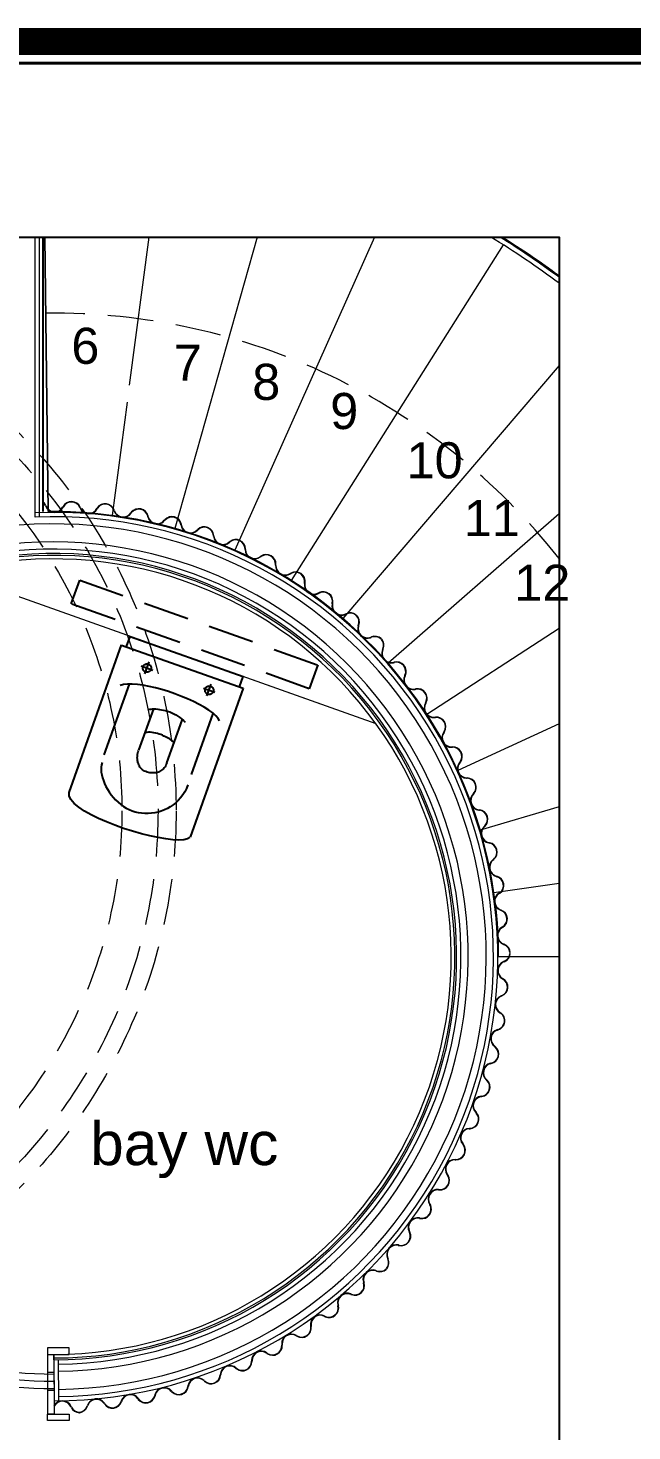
# Model space of a CAD drawing. Header units: millimetres. Extents: x 54215 to 67697, y 23496 to 56611.
# Drawn here: x 59411.6 to 59579, y 29702.9 to 30091.7 of the extents above; entities that cross this region are included whole.
import ezdxf

# ---------------------------------------------------------------- set-up
doc = ezdxf.new("R2010")
doc.units = ezdxf.units.MM
doc.linetypes.add('DASHED', pattern=[19.05, 12.7, -6.35])
for name, color, linetype, lineweight in [('alçıpankesit', 220, 'Continuous', 20), ('b_görünüş', 44, 'Continuous', 25), ('no3_ahsap gorunus on ince', 32, 'Continuous', 13), ('no3_cam kesit arka', 141, 'Continuous', 18), ('no3_duvar kaplama', 8, 'Continuous', 0), ('no3_kutu profil gorunus', 8, 'Continuous', 0), ('no3_lejand', 255, 'Continuous', 13), ('no3_mermer gorunus arka', 41, 'Continuous', 13), ('no3_tefriş arka ince', 65, 'Continuous', 13), ('t_yazı', 154, 'Continuous', 25)]:
    doc.layers.add(name, color=color, linetype=linetype, lineweight=lineweight)
for name, color, linetype, lineweight, true_color in [('no3_ahsap kesit on', 7, 'Continuous', 20, 0xfca103), ('no3_alçıpan kesit', 7, 'Continuous', 20, 0xf5003d), ('no3_tefriş ön ince', 7, 'Continuous', 18, 0x8c1aff)]:
    doc.layers.add(name, color=color, linetype=linetype, lineweight=lineweight, true_color=true_color)
doc.styles.get("Standard").update_dxf_attribs({"font": 'arial.ttf'})

# ---------------------------------------------------------------- blocks, each defined once
blk = doc.blocks.new('klozet')
at = {"layer": 'b_görünüş'}
for p, q in [((-23024.08, -1604.78), (-23024.08, -1638)), ((-23021.08, -1604.78), (-23024.08, -1604.78)), ((-22977.68, -1603.33), (-23021.07, -1603.33)), ((-23021.05, -1603.33), (-23021.05, -1639.06)), ((-22976.76, -1603.66), (-22977.68, -1603.29)), ((-22975.97, -1604.47), (-22976.76, -1603.66)), ((-22975.28, -1605.66), (-22975.97, -1604.47)), ((-23011.83, -1609.69), (-23011.39, -1608.48)), ((-22990.74, -1609.01), (-23011.56, -1609.01)), ((-23011.39, -1608.48), (-23010.88, -1607.47)), ((-23010.88, -1607.47), (-23010.31, -1606.69)), ((-22988.54, -1609.13), (-22987.91, -1609.18)), ((-22987.91, -1609.18), (-22987.27, -1609.32)), ((-22987.27, -1609.32), (-22986.61, -1609.54)), ((-22974.71, -1607.2), (-22975.28, -1605.66)), ((-22974.25, -1609.03), (-22974.71, -1607.2)), ((-22973.89, -1611.11), (-22974.25, -1609.03)), ((-23015.69, -1612.08), (-23019.17, -1612.08)), ((-23018.54, -1611.88), (-23018.56, -1612.09)), ((-23018.56, -1612.09), (-23018.56, -1612.09)), ((-23018.56, -1612.09), (-23018.56, -1612.09)), ((-23018.56, -1612.09), (-23018.54, -1612.29)), ((-23018.49, -1611.69), (-23018.54, -1611.88)), ((-23018.54, -1612.29), (-23018.49, -1612.48)), ((-23018.41, -1611.5), (-23018.49, -1611.69)), ((-23018.49, -1612.48), (-23018.41, -1612.67)), ((-23018.29, -1611.33), (-23018.41, -1611.5)), ((-23018.41, -1612.67), (-23018.29, -1612.84)), ((-23018.14, -1611.19), (-23018.29, -1611.33)), ((-23018.29, -1612.84), (-23018.14, -1612.98)), ((-23017.98, -1611.07), (-23018.14, -1611.19)), ((-23018.14, -1612.98), (-23017.98, -1613.1)), ((-23017.79, -1610.99), (-23017.98, -1611.07)), ((-23017.98, -1613.1), (-23017.79, -1613.18)), ((-23017.6, -1610.93), (-23017.79, -1610.99)), ((-23017.79, -1613.18), (-23017.6, -1613.24)), ((-23017.39, -1610.92), (-23017.6, -1610.93)), ((-23017.6, -1613.24), (-23017.39, -1613.25)), ((-23017.19, -1610.93), (-23017.39, -1610.92)), ((-23017.39, -1613.25), (-23017.19, -1613.24)), ((-23017.33, -1613.85), (-23017.33, -1610.45)), ((-23016.99, -1610.99), (-23017.19, -1610.93)), ((-23017.19, -1613.24), (-23016.99, -1613.18)), ((-23016.81, -1611.07), (-23016.99, -1610.99)), ((-23016.99, -1613.18), (-23016.81, -1613.1)), ((-23016.64, -1611.19), (-23016.81, -1611.07)), ((-23016.81, -1613.1), (-23016.64, -1612.98)), ((-23016.5, -1611.33), (-23016.64, -1611.19)), ((-23016.64, -1612.98), (-23016.5, -1612.84)), ((-23016.38, -1611.5), (-23016.5, -1611.33)), ((-23016.5, -1612.84), (-23016.38, -1612.67)), ((-23016.29, -1611.69), (-23016.38, -1611.5)), ((-23016.38, -1612.67), (-23016.29, -1612.48)), ((-23016.24, -1611.88), (-23016.29, -1611.69)), ((-23016.29, -1612.48), (-23016.24, -1612.29)), ((-23016.22, -1612.09), (-23016.24, -1611.88)), ((-23016.24, -1612.29), (-23016.22, -1612.09)), ((-23012.8, -1614.34), (-23012.53, -1612.65)), ((-23012.53, -1612.65), (-23012.21, -1611.1)), ((-23012.21, -1611.1), (-23011.83, -1609.69)), ((-22986.61, -1609.54), (-22985.94, -1609.84)), ((-22985.94, -1609.84), (-22985.27, -1610.22)), ((-22985.27, -1610.22), (-22984.61, -1610.66)), ((-22984.61, -1610.66), (-22983.95, -1611.17)), ((-22983.95, -1611.17), (-22983.31, -1611.75)), ((-22983.31, -1611.75), (-22982.69, -1612.37)), ((-22982.69, -1612.37), (-22982.09, -1613.05)), ((-22982.09, -1613.05), (-22981.53, -1613.77)), ((-22973.62, -1613.38), (-22973.89, -1611.11)), ((-22973.45, -1615.8), (-22973.62, -1613.38)), ((-23013.14, -1617.98), (-23013, -1616.12)), ((-23013, -1616.12), (-23012.8, -1614.34)), ((-23007.06, -1616.97), (-23007.22, -1617.35)), ((-23006.89, -1616.63), (-23007.06, -1616.97)), ((-23006.71, -1616.34), (-23006.89, -1616.63)), ((-22981.53, -1613.77), (-22981, -1614.54)), ((-22981, -1614.54), (-22980.51, -1615.34)), ((-22980.51, -1615.34), (-22980.07, -1616.16)), ((-22980.07, -1616.16), (-22979.68, -1617.02)), ((-22979.68, -1617.02), (-22979.35, -1617.89)), ((-22973.37, -1618.33), (-22973.45, -1615.8)), ((-23013.24, -1621.79), (-23013.22, -1619.88)), ((-23013.22, -1619.88), (-23013.14, -1617.98)), ((-23008, -1620.91), (-23008.02, -1621.5)), ((-23007.94, -1620.33), (-23008, -1620.91)), ((-23007.87, -1619.76), (-23007.94, -1620.33)), ((-23007.77, -1619.22), (-23007.87, -1619.76)), ((-23007.66, -1618.71), (-23007.77, -1619.22)), ((-23007.53, -1618.22), (-23007.66, -1618.71)), ((-23007.38, -1617.77), (-23007.53, -1618.22)), ((-23007.22, -1617.35), (-23007.38, -1617.77)), ((-23007.36, -1617.55), (-22995.15, -1617.55)), ((-23001.28, -1621.4), (-23001.26, -1620.9)), ((-23001.26, -1620.9), (-23001.22, -1620.41)), ((-23001.22, -1620.41), (-23001.15, -1619.91)), ((-23001.15, -1619.91), (-23001.05, -1619.42)), ((-23001.05, -1619.42), (-23000.93, -1618.93)), ((-23000.93, -1618.93), (-23000.77, -1618.46)), ((-23000.77, -1618.46), (-23000.58, -1617.99)), ((-23000.58, -1617.99), (-23000.35, -1617.54)), ((-22994.76, -1617.55), (-22995.1, -1617.54)), ((-22994.41, -1617.58), (-22994.76, -1617.55)), ((-22994.07, -1617.63), (-22994.41, -1617.58)), ((-22993.73, -1617.71), (-22994.07, -1617.63)), ((-22993.39, -1617.8), (-22993.73, -1617.71)), ((-22993.05, -1617.91), (-22993.39, -1617.8)), ((-22992.73, -1618.04), (-22993.05, -1617.91)), ((-22992.41, -1618.19), (-22992.73, -1618.04)), ((-22992.11, -1618.36), (-22992.41, -1618.19)), ((-22991.82, -1618.55), (-22992.11, -1618.36)), ((-22991.55, -1618.75), (-22991.82, -1618.55)), ((-22991.3, -1618.98), (-22991.55, -1618.75)), ((-22991.07, -1619.22), (-22991.3, -1618.98)), ((-22990.86, -1619.48), (-22991.07, -1619.22)), ((-22990.68, -1619.76), (-22990.86, -1619.48)), ((-22990.53, -1620.05), (-22990.68, -1619.76)), ((-22990.41, -1620.36), (-22990.53, -1620.05)), ((-22990.32, -1620.69), (-22990.41, -1620.36)), ((-22990.26, -1621.03), (-22990.32, -1620.69)), ((-22990.24, -1621.39), (-22990.26, -1621.03)), ((-22979.35, -1617.89), (-22979.09, -1618.78)), ((-22979.09, -1618.78), (-22978.89, -1619.68)), ((-22978.89, -1619.68), (-22978.77, -1620.59)), ((-22978.77, -1620.59), (-22978.73, -1621.49)), ((-22973.46, -1623.49), (-22973.37, -1620.9)), ((-22973.37, -1620.9), (-22973.37, -1618.33)), ((-23013.2, -1623.7), (-23013.24, -1621.79)), ((-23013.11, -1625.58), (-23013.2, -1623.7)), ((-23008.02, -1621.5), (-23008.03, -1622.11)), ((-23008.03, -1622.11), (-23008, -1622.73)), ((-23008, -1622.73), (-23007.94, -1623.36)), ((-23007.94, -1623.36), (-23007.85, -1623.98)), ((-23007.85, -1623.98), (-23007.72, -1624.61)), ((-23007.72, -1624.61), (-23007.55, -1625.23)), ((-23001.28, -1621.88), (-23001.28, -1621.4)), ((-23001.26, -1622.36), (-23001.28, -1621.88)), ((-23001.22, -1622.83), (-23001.26, -1622.36)), ((-23001.17, -1623.29), (-23001.22, -1622.83)), ((-23001.11, -1623.73), (-23001.17, -1623.29)), ((-23001.04, -1624.15), (-23001.11, -1623.73)), ((-23000.96, -1624.54), (-23001.04, -1624.15)), ((-23000.88, -1624.92), (-23000.96, -1624.54)), ((-23000.8, -1625.26), (-23000.88, -1624.92)), ((-22991.79, -1625.22), (-22991.54, -1625)), ((-22991.54, -1625), (-22991.32, -1624.76)), ((-22991.32, -1624.76), (-22991.11, -1624.5)), ((-22991.11, -1624.5), (-22990.93, -1624.22)), ((-22990.93, -1624.22), (-22990.77, -1623.92)), ((-22990.77, -1623.92), (-22990.63, -1623.6)), ((-22990.63, -1623.6), (-22990.51, -1623.27)), ((-22990.51, -1623.27), (-22990.41, -1622.92)), ((-22990.41, -1622.92), (-22990.34, -1622.56)), ((-22990.34, -1622.56), (-22990.28, -1622.18)), ((-22990.28, -1622.18), (-22990.25, -1621.79)), ((-22990.25, -1621.79), (-22990.24, -1621.39)), ((-22979.23, -1625.07), (-22978.99, -1624.19)), ((-22978.99, -1624.19), (-22978.82, -1623.3)), ((-22978.82, -1623.3), (-22978.71, -1622.4)), ((-22978.71, -1622.4), (-22978.68, -1621.49)), ((-22973.62, -1626.02), (-22973.46, -1623.49)), ((-23017.33, -1632.11), (-23017.33, -1628.7)), ((-23012.95, -1627.38), (-23013.11, -1625.58)), ((-23012.75, -1629.1), (-23012.95, -1627.38)), ((-23007.55, -1625.23), (-23007.35, -1625.85)), ((-23007.35, -1625.85), (-23007.1, -1626.46)), ((-23007.1, -1626.46), (-23006.81, -1627.05)), ((-22994.54, -1626.11), (-23007.01, -1626.11)), ((-23000.71, -1625.57), (-23000.8, -1625.26)), ((-23000.63, -1625.86), (-23000.71, -1625.57)), ((-23000.55, -1626.1), (-23000.63, -1625.86)), ((-22994.49, -1626.1), (-22994.08, -1626.08)), ((-22994.08, -1626.08), (-22993.69, -1626.04)), ((-22993.69, -1626.04), (-22993.32, -1625.97)), ((-22993.32, -1625.97), (-22992.98, -1625.87)), ((-22992.98, -1625.87), (-22992.65, -1625.74)), ((-22992.65, -1625.74), (-22992.34, -1625.59)), ((-22992.34, -1625.59), (-22992.05, -1625.42)), ((-22992.05, -1625.42), (-22991.79, -1625.22)), ((-22981.36, -1629.11), (-22980.82, -1628.36)), ((-22980.82, -1628.36), (-22980.33, -1627.58)), ((-22980.33, -1627.58), (-22979.9, -1626.77)), ((-22979.9, -1626.77), (-22979.53, -1625.93)), ((-22979.53, -1625.93), (-22979.23, -1625.07)), ((-22974.16, -1630.78), (-22973.85, -1628.47)), ((-22973.85, -1628.47), (-22973.62, -1626.02)), ((-23015.69, -1630.33), (-23019.17, -1630.33)), ((-23018.54, -1630.2), (-23018.56, -1630.4)), ((-23018.56, -1630.4), (-23018.56, -1630.4)), ((-23018.56, -1630.4), (-23018.56, -1630.4)), ((-23018.56, -1630.4), (-23018.54, -1630.61)), ((-23018.49, -1630), (-23018.54, -1630.2)), ((-23018.54, -1630.61), (-23018.49, -1630.8)), ((-23018.41, -1629.82), (-23018.49, -1630)), ((-23018.49, -1630.8), (-23018.41, -1630.99)), ((-23018.29, -1629.65), (-23018.41, -1629.82)), ((-23018.41, -1630.99), (-23018.29, -1631.16)), ((-23018.14, -1629.51), (-23018.29, -1629.65)), ((-23018.29, -1631.16), (-23018.14, -1631.3)), ((-23017.98, -1629.39), (-23018.14, -1629.51)), ((-23018.14, -1631.3), (-23017.98, -1631.42)), ((-23017.79, -1629.31), (-23017.98, -1629.39)), ((-23017.98, -1631.42), (-23017.79, -1631.5)), ((-23017.6, -1629.25), (-23017.79, -1629.31)), ((-23017.79, -1631.5), (-23017.6, -1631.55)), ((-23017.39, -1629.24), (-23017.6, -1629.25)), ((-23017.6, -1631.55), (-23017.39, -1631.57)), ((-23017.19, -1629.25), (-23017.39, -1629.24)), ((-23017.39, -1631.57), (-23017.19, -1631.55)), ((-23016.99, -1629.31), (-23017.19, -1629.25)), ((-23017.19, -1631.55), (-23016.99, -1631.5)), ((-23016.81, -1629.39), (-23016.99, -1629.31)), ((-23016.99, -1631.5), (-23016.81, -1631.42)), ((-23016.64, -1629.51), (-23016.81, -1629.39)), ((-23016.81, -1631.42), (-23016.64, -1631.3)), ((-23016.5, -1629.65), (-23016.64, -1629.51)), ((-23016.64, -1631.3), (-23016.5, -1631.16)), ((-23016.38, -1629.82), (-23016.5, -1629.65)), ((-23016.5, -1631.16), (-23016.38, -1630.99)), ((-23016.29, -1630), (-23016.38, -1629.82)), ((-23016.38, -1630.99), (-23016.29, -1630.8)), ((-23016.24, -1630.2), (-23016.29, -1630)), ((-23016.29, -1630.8), (-23016.24, -1630.61)), ((-23016.22, -1630.4), (-23016.24, -1630.2)), ((-23016.24, -1630.61), (-23016.22, -1630.4)), ((-23012.48, -1630.69), (-23012.75, -1629.1)), ((-23012.16, -1632.14), (-23012.48, -1630.69)), ((-23011.78, -1633.42), (-23012.16, -1632.14)), ((-22986.65, -1632.93), (-22985.75, -1632.56)), ((-22985.75, -1632.56), (-22984.9, -1632.13)), ((-22984.9, -1632.13), (-22984.09, -1631.64)), ((-22984.09, -1631.64), (-22983.33, -1631.08)), ((-22983.33, -1631.08), (-22982.62, -1630.47)), ((-22982.62, -1630.47), (-22981.96, -1629.81)), ((-22981.96, -1629.81), (-22981.36, -1629.11)), ((-22974.52, -1632.9), (-22974.16, -1630.78)), ((-23011.34, -1634.49), (-23011.78, -1633.42)), ((-22993.69, -1633.61), (-23011.66, -1633.61)), ((-23010.85, -1635.33), (-23011.34, -1634.49)), ((-23010.31, -1635.92), (-23010.85, -1635.33)), ((-22990.69, -1633.61), (-22989.62, -1633.56)), ((-22989.62, -1633.56), (-22988.59, -1633.43)), ((-22988.59, -1633.43), (-22987.6, -1633.22)), ((-22987.6, -1633.22), (-22986.65, -1632.93)), ((-22975.97, -1637.67), (-22975.43, -1636.39)), ((-22975.43, -1636.39), (-22974.95, -1634.79)), ((-22974.95, -1634.79), (-22974.52, -1632.9)), ((-23021.06, -1638), (-23024.08, -1638)), ((-23021.07, -1639.04), (-22977.28, -1639.04)), ((-22977.18, -1639.03), (-22976.55, -1638.56)), ((-22976.55, -1638.56), (-22975.97, -1637.67))]:
    blk.add_line(p, q, dxfattribs=at)

msp = doc.modelspace()

# ---------------------------------------------------------------- linework, layer by layer
msp.add_line((59415.812, 29957.705), (59415.812, 30033.772))
msp.add_lwpolyline([(59128.641, 30033.772), (59558.753, 30033.772), (59558.753, 29678.802), (59128.641, 29678.802)], close=True)
at = {"linetype": 'DASHED'}
msp.add_lwpolyline([(59489.551, 29908.642), (59423.603, 29932.111), (59425.95, 29938.706), (59491.898, 29915.236)], close=True, dxfattribs=at)
at = {"layer": 'no3_ahsap gorunus on ince'}
for radius, start in [(115.675, 227.95071), (119.675, 227.92091), (117.675, 227.93556)]:
    msp.add_arc((59418.67, 29834.385), radius, start, 270.06274, dxfattribs=at)
at = {"layer": 'no3_ahsap kesit on'}
for p, q in [((59417, 29719.222), (59418.8, 29719.21)), ((59416.998, 29714.222), (59418.798, 29714.21)), ((59418.809, 29707.628), (59417.009, 29707.626))]:
    msp.add_line(p, q, dxfattribs=at)
for points in [[(59416.989, 29725.962), (59416.991, 29724.162), (59422.991, 29724.169), (59422.989, 29725.969)], [(59417.011, 29705.826), (59417.009, 29707.626), (59423.009, 29707.633), (59423.011, 29705.833)]]:
    msp.add_lwpolyline(points, close=True, dxfattribs=at)
for points in [[(59416.991, 29724.162), (59417.009, 29707.626)], [(59418.791, 29724.164), (59418.809, 29707.628)]]:
    msp.add_lwpolyline(points, dxfattribs=at)
at = {"layer": 'no3_alçıpan kesit', "lineweight": 13}
for p, q in [((59413.612, 29956.201), (59413.612, 30033.772)), ((59414.812, 29956.245), (59414.812, 30033.772)), ((59418.795, 29722.664), (59418.805, 29711.264)), ((59419.995, 29722.665), (59420.005, 29711.265))]:
    msp.add_line(p, q, dxfattribs=at)
for radius, start, end in [(123.121, 270.06274, 92.35466), (121.921, 270.62668, 92.37785), (112.921, 270.67163, 99.43963), (111.721, 270.06274, 99.07796)]:
    msp.add_arc((59418.67, 29834.385), radius, start, end, dxfattribs=at)
at = {"layer": 'no3_cam kesit arka'}
for radius, start, end in [(234.649, 53.35, 58.17883), (234.949, 53.40441, 58.06112)]:
    msp.add_arc((59418.685, 29834.391), radius, start, end, dxfattribs=at)
at = {"layer": 'no3_duvar kaplama'}
for p, q in [((59416.459, 29959.272), (59416.54, 29959.088)), ((59416.574, 29959.323), (59416.655, 29959.138)), ((59421.199, 29958.946), (59421.296, 29959.123)), ((59421.309, 29958.886), (59421.406, 29959.062)), ((59426.032, 29958.686), (59425.95, 29958.87)), ((59426.147, 29958.736), (59426.065, 29958.921)), ((59430.691, 29958.544), (59430.788, 29958.721)), ((59430.801, 29958.484), (59430.898, 29958.66)), ((59435.446, 29957.904), (59435.381, 29958.095)), ((59435.565, 29957.945), (59435.499, 29958.136)), ((59440.075, 29957.36), (59440.187, 29957.528)), ((59440.18, 29957.29), (59440.291, 29957.458)), ((59444.808, 29956.264), (59444.76, 29956.46)), ((59444.93, 29956.295), (59444.882, 29956.49)), ((59449.372, 29955.316), (59449.498, 29955.474)), ((59449.47, 29955.238), (59449.596, 29955.395)), ((59454.005, 29953.907), (59453.97, 29954.106)), ((59454.129, 29953.929), (59454.094, 29954.128)), ((59458.5, 29952.656), (59458.647, 29952.793)), ((59458.586, 29952.564), (59458.733, 29952.701)), ((59463.006, 29950.89), (59462.987, 29951.091)), ((59463.131, 29950.903), (59463.112, 29951.103)), ((59467.391, 29949.298), (59467.549, 29949.423)), ((59467.469, 29949.199), (59467.627, 29949.325)), ((59471.745, 29947.185), (59471.741, 29947.386)), ((59471.871, 29947.188), (59471.867, 29947.389)), ((59475.993, 29945.255), (59476.159, 29945.368)), ((59476.063, 29945.151), (59476.23, 29945.265)), ((59480.182, 29942.831), (59480.192, 29943.033)), ((59480.307, 29942.825), (59480.318, 29943.026)), ((59484.28, 29940.599), (59484.457, 29940.696)), ((59484.341, 29940.489), (59484.517, 29940.586)), ((59488.217, 29937.784), (59488.247, 29937.983)), ((59488.341, 29937.765), (59488.371, 29937.964)), ((59492.076, 29935.164), (59492.257, 29935.252)), ((59492.131, 29935.051), (59492.312, 29935.139)), ((59495.865, 29932.154), (59495.906, 29932.352)), ((59495.989, 29932.129), (59496.029, 29932.327)), ((59499.582, 29929.342), (59499.763, 29929.43)), ((59499.637, 29929.229), (59499.818, 29929.317)), ((59502.48, 29929.038), (59502.557, 29929.138)), ((59502.584, 29928.946), (59502.674, 29929.035)), ((59503.071, 29926.006), (59503.126, 29926.2)), ((59503.114, 29926.146), (59503.18, 29926.337)), ((59503.192, 29925.972), (59503.247, 29926.165)), ((59503.233, 29926.105), (59503.299, 29926.296)), ((59506.432, 29922.872), (59506.623, 29922.936)), ((59506.471, 29922.753), (59506.662, 29922.816)), ((59506.564, 29922.919), (59506.751, 29922.993)), ((59506.61, 29922.802), (59506.797, 29922.876)), ((59509.43, 29922.396), (59509.515, 29922.49)), ((59509.527, 29922.297), (59509.623, 29922.378)), ((59509.843, 29919.464), (59509.923, 29919.649)), ((59509.958, 29919.415), (59510.038, 29919.6)), ((59512.902, 29915.948), (59513.097, 29915.996)), ((59512.932, 29915.826), (59513.128, 29915.875)), ((59515.992, 29912.223), (59516.071, 29912.408)), ((59516.107, 29912.173), (59516.187, 29912.358)), ((59518.87, 29908.556), (59519.067, 29908.595)), ((59518.894, 29908.433), (59519.091, 29908.472)), ((59521.768, 29904.681), (59521.857, 29904.861)), ((59521.881, 29904.625), (59521.97, 29904.806)), ((59524.28, 29900.754), (59524.48, 29900.774)), ((59524.292, 29900.629), (59524.492, 29900.649)), ((59526.791, 29896.618), (59526.897, 29896.789)), ((59526.898, 29896.551), (59527.004, 29896.723)), ((59529.011, 29892.519), (59529.212, 29892.524)), ((59529.014, 29892.393), (59529.216, 29892.398)), ((59531.215, 29888.21), (59531.334, 29888.374)), ((59531.317, 29888.137), (59531.435, 29888.3)), ((59533.102, 29883.827), (59533.303, 29883.816)), ((59533.109, 29883.952), (59533.31, 29883.941)), ((59534.969, 29879.484), (59535.1, 29879.638)), ((59535.065, 29879.403), (59535.196, 29879.556)), ((59536.514, 29874.968), (59536.714, 29874.942)), ((59536.53, 29875.093), (59536.73, 29875.066)), ((59538.044, 29870.496), (59538.195, 29870.628)), ((59538.126, 29870.401), (59538.278, 29870.534)), ((59539.275, 29865.884), (59539.472, 29865.844)), ((59539.3, 29866.007), (59539.497, 29865.967)), ((59540.505, 29861.305), (59540.667, 29861.424)), ((59540.579, 29861.204), (59540.741, 29861.323)), ((59541.327, 29856.603), (59541.52, 29856.547)), ((59541.363, 29856.724), (59541.556, 29856.667)), ((59542.111, 29851.988), (59542.283, 29852.093)), ((59542.176, 29851.881), (59542.349, 29851.986)), ((59542.524, 29847.233), (59542.711, 29847.16)), ((59542.57, 29847.35), (59542.757, 29847.277)), ((59542.932, 29842.524), (59543.104, 29842.629)), ((59542.997, 29842.417), (59543.17, 29842.521)), ((59543.578, 29837.812), (59543.391, 29837.886)), ((59543.532, 29837.695), (59543.345, 29837.769)), ((59545.136, 29835.552), (59545.261, 29835.563)), ((59545.138, 29835.268), (59545.263, 29835.259)), ((59543.57, 29833.099), (59543.383, 29833.023)), ((59543.617, 29832.983), (59543.431, 29832.906)), ((59543.048, 29828.261), (59543.222, 29828.159)), ((59543.111, 29828.37), (59543.285, 29828.268)), ((59542.716, 29823.546), (59542.902, 29823.622)), ((59542.763, 29823.43), (59542.95, 29823.506)), ((59542.38, 29818.785), (59542.554, 29818.683)), ((59542.444, 29818.893), (59542.618, 29818.791)), ((59541.671, 29814.158), (59541.864, 29814.218)), ((59541.709, 29814.038), (59541.901, 29814.098)), ((59540.925, 29809.443), (59541.089, 29809.327)), ((59540.998, 29809.545), (59541.162, 29809.429)), ((59539.77, 29804.845), (59539.966, 29804.888)), ((59539.796, 29804.722), (59539.993, 29804.765)), ((59538.613, 29800.214), (59538.767, 29800.084)), ((59538.694, 29800.31), (59538.848, 29800.179)), ((59537.156, 29795.717), (59537.355, 29795.747)), ((59537.175, 29795.593), (59537.374, 29795.622)), ((59535.779, 29791.259), (59535.912, 29791.108)), ((59535.685, 29791.177), (59535.818, 29791.025)), ((59533.888, 29786.805), (59534.089, 29786.819)), ((59533.897, 29786.679), (59534.098, 29786.693)), ((59532.073, 29782.391), (59532.194, 29782.23)), ((59532.173, 29782.466), (59532.294, 29782.305)), ((59529.939, 29778.047), (59530.14, 29778.045)), ((59529.94, 29778.173), (59530.141, 29778.171)), ((59527.786, 29773.913), (59527.895, 29773.744)), ((59527.892, 29773.981), (59528, 29773.811)), ((59525.342, 29769.736), (59525.542, 29769.72)), ((59525.352, 29769.861), (59525.552, 29769.845)), ((59522.894, 29765.77), (59522.986, 29765.59)), ((59523.005, 29765.827), (59523.097, 29765.648)), ((59520.059, 29761.847), (59520.257, 29761.812)), ((59520.081, 29761.971), (59520.279, 29761.935)), ((59517.24, 29758.135), (59517.323, 29757.951)), ((59517.355, 29758.187), (59517.438, 29758.003)), ((59514.211, 29754.36), (59514.407, 29754.315)), ((59514.24, 29754.483), (59514.436, 29754.437)), ((59511.21, 29750.795), (59511.292, 29750.611)), ((59511.324, 29750.846), (59511.407, 29750.663)), ((59507.987, 29747.287), (59508.175, 29747.216)), ((59508.031, 29747.405), (59508.22, 29747.334)), ((59510.845, 29747.856), (59510.931, 29747.765)), ((59510.94, 29747.957), (59511.037, 29747.878)), ((59501.049, 29740.798), (59501.238, 29740.727)), ((59501.093, 29740.915), (59501.282, 29740.844)), ((59504.545, 29744.144), (59504.603, 29743.951)), ((59504.665, 29744.18), (59504.723, 29743.988)), ((59497.447, 29737.834), (59497.496, 29737.639)), ((59497.569, 29737.864), (59497.618, 29737.669)), ((59493.787, 29734.668), (59493.972, 29734.588)), ((59493.837, 29734.783), (59494.022, 29734.703)), ((59485.964, 29729.268), (59486.14, 29729.171)), ((59486.025, 29729.378), (59486.201, 29729.281)), ((59489.912, 29732.067), (59489.941, 29731.868)), ((59490.036, 29732.086), (59490.065, 29731.886)), ((59481.912, 29726.955), (59481.927, 29726.754)), ((59482.038, 29726.964), (59482.052, 29726.763)), ((59473.552, 29722.46), (59473.551, 29722.259)), ((59473.677, 29722.46), (59473.676, 29722.258)), ((59477.771, 29724.45), (59477.94, 29724.34)), ((59477.84, 29724.555), (59478.009, 29724.445)), ((59464.867, 29718.627), (59464.851, 29718.426)), ((59464.992, 29718.617), (59464.976, 29718.416)), ((59469.228, 29720.287), (59469.387, 29720.164)), ((59469.304, 29720.387), (59469.464, 29720.264)), ((59451.314, 29713.905), (59451.441, 29713.749)), ((59451.412, 29713.984), (59451.539, 29713.828)), ((59455.926, 29715.433), (59455.896, 29715.233)), ((59456.051, 29715.414), (59456.02, 29715.215)), ((59460.383, 29716.797), (59460.523, 29716.652)), ((59460.474, 29716.884), (59460.613, 29716.739)), ((59423.523, 29709.524), (59423.437, 29709.707)), ((59423.637, 29709.578), (59423.551, 29709.76)), ((59427.975, 29709.826), (59428.039, 29710.017)), ((59428.094, 29709.786), (59428.158, 29709.977)), ((59432.665, 29710.587), (59432.778, 29710.42)), ((59432.769, 29710.657), (59432.882, 29710.49)), ((59437.453, 29711.292), (59437.389, 29711.101)), ((59437.572, 29711.251), (59437.508, 29711.061)), ((59442.079, 29711.862), (59442.192, 29711.695)), ((59442.183, 29711.932), (59442.296, 29711.765)), ((59446.755, 29712.937), (59446.708, 29712.741)), ((59446.877, 29712.907), (59446.83, 29712.711)), ((59425.882, 29708.12), (59425.879, 29707.994)), ((59425.911, 29708.122), (59425.928, 29707.997))]:
    msp.add_line(p, q, dxfattribs=at)
at = {"layer": 'no3_duvar kaplama', "lineweight": 13}
msp.add_line((59418.792, 29722.664), (59418.791, 29724.164), dxfattribs=at)
msp.add_line((59418.792, 29722.664), (59418.791, 29724.164), dxfattribs=at)
at = {"layer": 'no3_duvar kaplama'}
for centre, radius, start, end in [((59414.139, 29958.244), 2.663, 23.90081, 51.09145), ((59414.139, 29958.244), 2.537, 23.90081, 48.76385), ((59418.975, 29960.166), 2.663, 203.90081, 331.24916), ((59418.975, 29960.166), 2.537, 203.90081, 331.24916), ((59423.631, 29957.842), 2.663, 23.90081, 151.24916), ((59423.631, 29957.842), 2.537, 23.90081, 151.24916), ((59428.466, 29959.764), 2.663, 203.90081, 331.24916), ((59428.466, 29959.764), 2.537, 203.90081, 331.24916), ((59432.981, 29957.272), 2.663, 18.93583, 146.28418), ((59432.981, 29957.272), 2.537, 18.93583, 146.28418), ((59442.297, 29955.85), 2.663, 13.90788, 141.25623), ((59442.297, 29955.85), 2.537, 13.90788, 141.25623), ((59437.965, 29958.769), 2.663, 198.93583, 326.28418), ((59437.965, 29958.769), 2.537, 198.93583, 326.28418), ((59447.393, 29956.904), 2.663, 193.90788, 321.25623), ((59447.393, 29956.904), 2.537, 193.90788, 321.25623), ((59451.472, 29953.666), 2.663, 9.97808, 137.32644), ((59451.472, 29953.666), 2.537, 9.97808, 137.32644), ((59456.628, 29954.369), 2.663, 189.97808, 317.32644), ((59456.628, 29954.369), 2.537, 189.97808, 317.32644), ((59460.461, 29950.844), 2.663, 5.59038, 132.93874), ((59460.461, 29950.844), 2.537, 5.59038, 132.93874), ((59465.656, 29951.15), 2.663, 185.59038, 312.93874), ((59465.656, 29951.15), 2.537, 185.59038, 312.93874), ((59469.205, 29947.338), 2.663, 1.1044, 128.45276), ((59469.205, 29947.338), 2.537, 1.1044, 128.45276), ((59474.407, 29947.236), 2.663, 181.1044, 308.45276), ((59474.407, 29947.236), 2.537, 181.1044, 308.45276), ((59477.659, 29943.168), 2.663, 356.93502, 124.28338), ((59477.659, 29943.168), 2.537, 356.93502, 124.28338), ((59482.841, 29942.689), 2.663, 176.93502, 304.28338), ((59482.841, 29942.689), 2.537, 176.93502, 304.28338), ((59485.738, 29938.362), 2.663, 351.41075, 118.7591), ((59485.738, 29938.362), 2.537, 351.41075, 118.7591), ((59490.849, 29937.386), 2.663, 171.41075, 298.7591), ((59490.849, 29937.386), 2.537, 171.41075, 298.7591), ((59493.419, 29932.856), 2.663, 348.52473, 115.87308), ((59493.419, 29932.856), 2.537, 348.52473, 115.87308), ((59498.475, 29931.625), 2.663, 168.52473, 295.87308), ((59498.475, 29931.625), 2.537, 168.52473, 295.87308), ((59500.925, 29927.034), 2.663, 52.19891, 115.87308), ((59500.925, 29927.034), 2.537, 52.19891, 115.87308), ((59500.781, 29927.162), 2.537, 341.01774, 44.69192), ((59500.781, 29927.162), 2.663, 341.01774, 44.69192), ((59505.632, 29925.28), 2.663, 161.01774, 288.3661), ((59505.633, 29925.279), 2.663, 164.16687, 291.51522), ((59505.632, 29925.28), 2.537, 161.01774, 288.3661), ((59505.633, 29925.279), 2.537, 164.16687, 291.51522), ((59507.728, 29920.516), 2.663, 47.84104, 111.51522), ((59507.728, 29920.516), 2.537, 47.84104, 111.51522), ((59507.593, 29920.655), 2.537, 336.65988, 40.33406), ((59507.593, 29920.655), 2.663, 336.65988, 40.33406), ((59512.288, 29918.41), 2.663, 156.65988, 284.00824), ((59512.288, 29918.41), 2.537, 156.65988, 284.00824), ((59513.742, 29913.413), 2.663, 336.65988, 104.00824), ((59513.742, 29913.413), 2.537, 336.65988, 104.00824), ((59518.38, 29911.046), 2.663, 153.77386, 281.12222), ((59518.38, 29911.046), 2.537, 153.77386, 281.12222), ((59519.581, 29905.983), 2.663, 333.77386, 101.12222), ((59519.581, 29905.983), 2.537, 333.77386, 101.12222), ((59524.032, 29903.279), 2.663, 148.24958, 275.59794), ((59524.032, 29903.279), 2.537, 148.24958, 275.59794), ((59524.74, 29898.124), 2.663, 328.24958, 95.59794), ((59524.74, 29898.124), 2.537, 328.24958, 95.59794), ((59528.948, 29895.055), 2.663, 144.0802, 271.42856), ((59528.948, 29895.055), 2.537, 144.0802, 271.42856), ((59529.279, 29889.862), 2.663, 324.0802, 91.42856), ((59529.279, 29889.862), 2.537, 324.0802, 91.42856), ((59533.244, 29886.486), 2.663, 139.59422, 266.94258), ((59533.244, 29886.486), 2.537, 139.59422, 266.94258), ((59533.168, 29881.282), 2.537, 319.59422, 86.94258), ((59533.168, 29881.282), 2.663, 319.59422, 86.94258), ((59536.859, 29877.608), 2.663, 135.20652, 262.55488), ((59536.859, 29877.608), 2.537, 135.20652, 262.55488), ((59536.385, 29872.426), 2.537, 315.20652, 82.55488), ((59536.385, 29872.426), 2.663, 315.20652, 82.55488), ((59539.8, 29868.494), 2.663, 131.27673, 258.62509), ((59539.8, 29868.494), 2.537, 131.27673, 258.62509), ((59538.972, 29863.357), 2.537, 311.27673, 78.62509), ((59538.972, 29863.357), 2.663, 311.27673, 78.62509), ((59542.079, 29859.158), 2.663, 126.24878, 253.59714), ((59542.079, 29859.158), 2.537, 126.24878, 253.59714), ((59540.804, 29854.113), 2.537, 306.24878, 73.59714), ((59540.804, 29854.113), 2.663, 306.24878, 73.59714), ((59543.494, 29849.713), 2.663, 121.2838, 248.63216), ((59543.494, 29849.713), 2.537, 121.2838, 248.63216), ((59541.787, 29844.797), 2.537, 301.2838, 68.63216), ((59541.787, 29844.797), 2.663, 301.2838, 68.63216), ((59544.315, 29840.248), 2.663, 121.2838, 248.63216), ((59544.315, 29840.248), 2.537, 121.2838, 248.63216), ((59542.608, 29835.332), 2.537, 4.95798, 68.63216), ((59542.607, 29835.447), 2.537, 292.29648, 355.97066), ((59542.608, 29835.332), 2.663, 4.95798, 68.63216), ((59542.607, 29835.447), 2.663, 292.29648, 355.97066), ((59544.394, 29830.559), 2.663, 112.29648, 239.64483), ((59544.394, 29830.559), 2.537, 112.29648, 239.64483), ((59541.939, 29825.97), 2.537, 292.29648, 59.64483), ((59541.939, 29825.97), 2.663, 292.29648, 59.64483), ((59543.726, 29821.082), 2.663, 112.29648, 239.64483), ((59543.726, 29821.082), 2.537, 112.29648, 239.64483), ((59541.108, 29816.64), 2.537, 287.3315, 54.67985), ((59541.108, 29816.64), 2.663, 287.3315, 54.67985), ((59542.465, 29811.616), 2.663, 107.3315, 234.67985), ((59542.465, 29811.616), 2.537, 107.3315, 234.67985), ((59539.426, 29807.367), 2.537, 282.30355, 49.65191), ((59539.426, 29807.367), 2.663, 282.30355, 49.65191), ((59540.337, 29802.243), 2.663, 102.30355, 229.65191), ((59540.337, 29802.243), 2.537, 102.30355, 229.65191), ((59536.986, 29798.257), 2.537, 278.37376, 45.72211), ((59536.986, 29798.257), 2.663, 278.37376, 45.72211), ((59537.544, 29793.083), 2.663, 98.37376, 225.72211), ((59537.544, 29793.083), 2.537, 98.37376, 225.72211), ((59533.913, 29789.35), 2.537, 273.98605, 41.33441), ((59533.913, 29789.35), 2.663, 273.98605, 41.33441), ((59534.074, 29784.148), 2.663, 93.98605, 221.33441), ((59534.074, 29784.148), 2.537, 93.98605, 221.33441), ((59530.163, 29780.708), 2.663, 269.50008, 36.84843), ((59530.163, 29780.708), 2.537, 269.50008, 36.84843), ((59529.917, 29775.51), 2.663, 89.50008, 216.84843), ((59529.917, 29775.51), 2.537, 89.50008, 216.84843), ((59525.759, 29772.374), 2.663, 265.33069, 32.67905), ((59525.759, 29772.374), 2.537, 265.33069, 32.67905), ((59525.135, 29767.207), 2.663, 85.33069, 212.67905), ((59525.135, 29767.207), 2.537, 85.33069, 212.67905), ((59520.728, 29764.432), 2.663, 259.80642, 27.15477), ((59520.728, 29764.432), 2.537, 259.80642, 27.15477), ((59519.61, 29759.35), 2.663, 79.80642, 207.15477), ((59519.61, 29759.35), 2.537, 79.80642, 207.15477), ((59515.01, 29756.908), 2.663, 256.9204, 24.26876), ((59515.01, 29756.908), 2.537, 256.9204, 24.26876), ((59513.637, 29751.889), 2.663, 76.9204, 204.26876), ((59513.637, 29751.889), 2.537, 76.9204, 204.26876), ((59508.979, 29749.568), 2.537, 320.59458, 24.26876), ((59508.979, 29749.568), 2.663, 320.59458, 24.26876), ((59507.095, 29744.912), 2.663, 69.41341, 196.76177), ((59507.095, 29744.912), 2.537, 69.41341, 196.76177), ((59509.112, 29749.709), 2.663, 249.41341, 313.08759), ((59509.112, 29749.709), 2.537, 249.41341, 313.08759), ((59500.033, 29738.473), 2.663, 66.52739, 193.87575), ((59500.033, 29738.473), 2.537, 66.52739, 193.87575), ((59502.174, 29743.22), 2.663, 249.41341, 16.76177), ((59502.174, 29743.22), 2.537, 249.41341, 16.76177), ((59495.033, 29737.03), 2.663, 246.52739, 13.87575), ((59495.033, 29737.03), 2.537, 246.52739, 13.87575), ((59492.546, 29732.454), 2.663, 61.00312, 188.35147), ((59492.546, 29732.454), 2.537, 61.00312, 188.35147), ((59484.568, 29727.149), 2.663, 56.83374, 184.18209), ((59484.568, 29727.149), 2.537, 56.83374, 184.18209), ((59487.431, 29731.5), 2.663, 241.00312, 8.35147), ((59487.431, 29731.5), 2.537, 241.00312, 8.35147), ((59476.215, 29722.446), 2.663, 52.34776, 179.69611), ((59479.397, 29726.569), 2.663, 236.83374, 4.18209), ((59479.397, 29726.569), 2.537, 236.83374, 4.18209), ((59471.014, 29722.272), 2.663, 232.34776, 359.69611), ((59471.014, 29722.272), 2.537, 232.34776, 359.69611), ((59476.215, 29722.446), 2.537, 52.34776, 179.69611), ((59458.559, 29715.033), 2.663, 44.03026, 171.37862), ((59458.559, 29715.033), 2.537, 44.03026, 171.37862), ((59462.322, 29718.634), 2.663, 227.96006, 355.30841), ((59462.322, 29718.634), 2.537, 227.96006, 355.30841), ((59467.521, 29718.409), 2.663, 47.96006, 175.30841), ((59467.521, 29718.409), 2.537, 47.96006, 175.30841), ((59449.343, 29712.308), 2.663, 39.00231, 166.35067), ((59449.343, 29712.308), 2.537, 39.00231, 166.35067), ((59453.388, 29715.614), 2.663, 224.03026, 351.37862), ((59453.388, 29715.614), 2.537, 224.03026, 351.37862), ((59421.141, 29708.628), 2.663, 25.16527, 152.51363), ((59421.141, 29708.628), 2.537, 25.16527, 152.51363), ((59425.933, 29710.657), 2.537, 205.16527, 268.83945), ((59425.57, 29710.636), 2.537, 277.71151, 341.38569), ((59425.57, 29710.636), 2.663, 277.71151, 341.38569), ((59430.563, 29709.167), 2.663, 34.03733, 161.38569), ((59430.563, 29709.167), 2.537, 34.03733, 161.38569), ((59434.984, 29711.911), 2.663, 214.03733, 341.38569), ((59434.984, 29711.911), 2.537, 214.03733, 341.38569), ((59439.977, 29710.442), 2.663, 34.03733, 161.38569), ((59439.977, 29710.442), 2.537, 34.03733, 161.38569), ((59444.242, 29713.34), 2.663, 219.00231, 346.35067), ((59444.242, 29713.34), 2.537, 219.00231, 346.35067), ((59425.933, 29710.657), 2.663, 205.16527, 268.83945)]:
    msp.add_arc(centre, radius, start, end, dxfattribs=at)
at = {"layer": 'no3_duvar kaplama', "lineweight": 13}
for radius, end in [(111.221, 98.92534), (110.221, 98.61661)]:
    msp.add_arc((59418.67, 29834.385), radius, 270.06274, end, dxfattribs=at)
at = {"layer": 'no3_kutu profil gorunus', "lineweight": 13}
for radius, start, end in [(119.921, 270.63608, 100.59544), (114.921, 270.66103, 100.02833)]:
    msp.add_arc((59418.67, 29834.385), radius, start, end, dxfattribs=at)
at = {"layer": 'no3_lejand', "color": 1, "const_width": 7.466}
msp.add_lwpolyline([(60346.108, 29507.983), (58576.145, 29507.983), (58576.145, 30087.983), (60346.108, 30087.983), (60346.108, 29772.363, -0.4142136), (60336.074, 29762.329), (60184.551, 29762.329, 0.4142136), (60180.537, 29758.315), (60180.537, 29660.78, 0.4142136), (60184.551, 29656.766), (60336.074, 29656.766, -0.4142136), (60346.108, 29646.731), (60346.108, 29507.983)], format="xyb", dxfattribs=at)
at = {"layer": 'no3_lejand', "color": 252, "const_width": 0.854}
msp.add_lwpolyline([(60340.088, 29772.363, -0.4142136), (60336.074, 29768.349), (60184.551, 29768.349, 0.4142136), (60174.517, 29758.315), (60174.517, 29660.78, 0.4142136), (60184.551, 29650.745), (60336.074, 29650.745, -0.4142136), (60340.088, 29646.731), (60340.088, 29514.003), (58582.165, 29514.003), (58582.165, 30081.962), (60340.088, 30081.962), (60340.088, 29772.363)], format="xyb", dxfattribs=at)
at = {"layer": 'no3_mermer gorunus arka'}
for q in [(59399.348, 29937.558), (59435.139, 29924.821)]:
    msp.add_line((59508.058, 29898.871), q, dxfattribs=at)
at = {"layer": 'no3_tefriş arka ince', "linetype": 'DASHED'}
for radius in [147.569, 142.569, 132.569]:
    msp.add_circle((59305.06, 29874.816), radius, dxfattribs=at)
at = {"layer": 'no3_tefriş ön ince'}
for p, q in [((59416.247, 30033.772), (59417.177, 29957.717)), ((59445.093, 30033.772), (59439.654, 29992.711)), ((59475.068, 30033.772), (59452.244, 29953.064)), ((59507.605, 30033.772), (59468.917, 29947.024)), ((59543.299, 30031.654), (59484.551, 29938.656)), ((59558.753, 29998.235), (59498.823, 29928.132)), ((59439.037, 29988.049), (59434.878, 29956.65)), ((59558.753, 29957.131), (59511.438, 29915.67)), ((59558.753, 29925.291), (59522.136, 29901.527)), ((59558.753, 29898.924), (59530.695, 29885.997)), ((59558.753, 29875.858), (59536.938, 29869.399)), ((59558.753, 29854.689), (59540.736, 29852.078)), ((59542.011, 29834.391), (59558.753, 29834.391))]:
    msp.add_line(p, q, dxfattribs=at)
msp.add_lwpolyline([(59417.177, 29957.717), (59416.247, 30033.772)], dxfattribs=at)
for centre, radius, start, end in [((59418.685, 29834.391), 233.326, 53.10787, 58.70636), ((59418.67, 29834.385), 123.341, 0.00294, 90.69361)]:
    msp.add_arc(centre, radius, start, end, dxfattribs=at)
at = {"layer": 'no3_tefriş ön ince', "linetype": 'DASHED'}
msp.add_arc((59418.685, 29834.391), 178.326, 38.2367, 90.70082, dxfattribs=at)

# ---------------------------------------------------------------- block references
at = {"layer": 'alçıpankesit', "xscale": -1, "rotation": 70.41071622226849}
msp.add_blockref('klozet', (50208.62, 8769.707), dxfattribs=at)

# ---------------------------------------------------------------- texts
at = {"layer": 't_yazı', "attachment_point": 7}
for s, insert, char_height, width in [('6', (59423.602, 29998.521), 10, 307.91263), ('7', (59451.977, 29993.967), 10, 307.91263), ('8', (59473.736, 29988.532), 10, 307.91263), ('9', (59495.348, 29980.452), 10, 307.91263), ('10', (59516.519, 29966.791), 10, 307.91263), ('11', (59532.391, 29950.919), 10, 307.91263), ('12', (59546.358, 29932.997), 10, 307.91263), ('bay wc', (59428.811, 29772.997), 12, 369.49515)]:
    msp.add_mtext(s, dxfattribs=dict(at, insert=insert, char_height=char_height, width=width))

doc.saveas('drawing.dxf')
